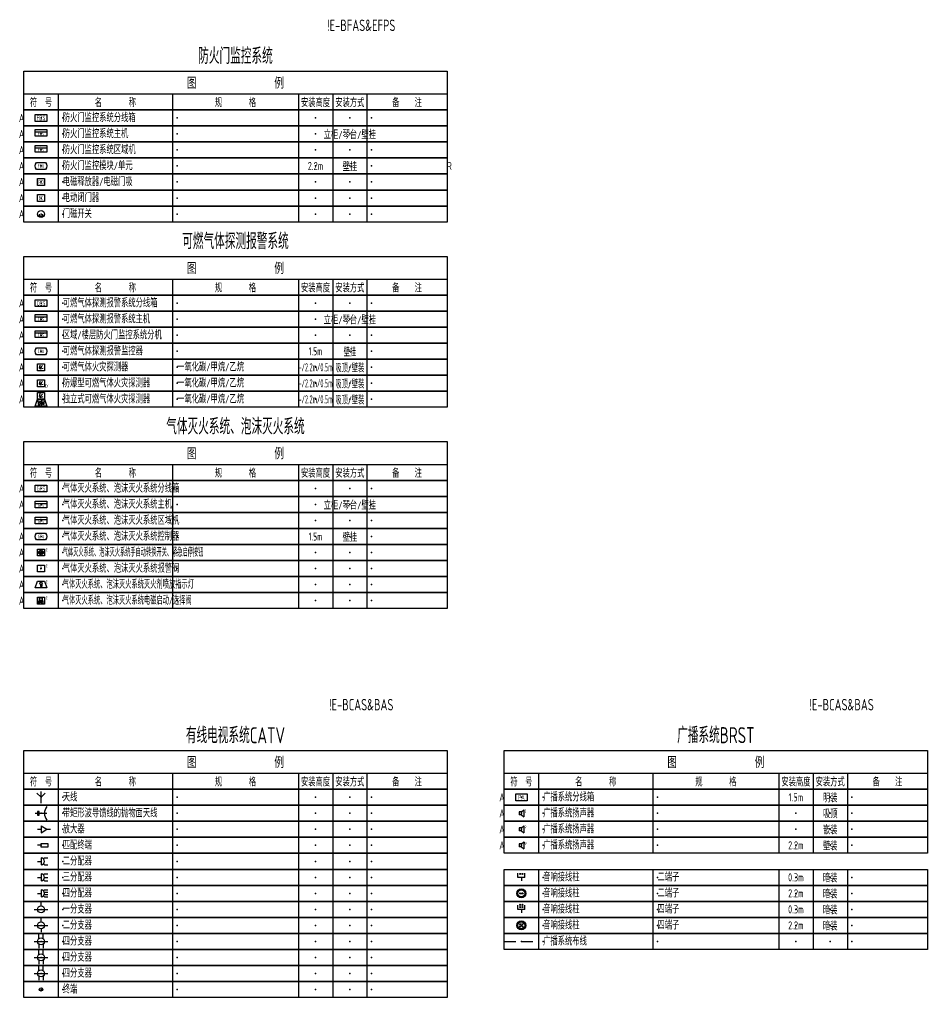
# Model space of a CAD drawing. Extents: x -337 to 273738, y -225 to 2088994.
# Drawn here: x 107274 to 146962, y 418760 to 461512 of the extents above; entities that cross this region are included whole.
import ezdxf
from ezdxf.enums import TextEntityAlignment as Align

# ---------------------------------------------------------------- set-up
doc = ezdxf.new("R2010")
doc.units = 0
doc.header["$LTSCALE"] = 1000
doc.linetypes.add('BORDER', pattern=[1.75, 0.5, -0.25, 0.5, -0.25, 0, -0.25])
doc.layers.get('0').update_dxf_attribs({"linetype": 'CONTINUOUS'})
for name, color, linetype in [('E-BRST-DEVC', 3, 'CONTINUOUS'), ('E-BRST-WIRE', 4, 'BORDER'), ('E-CATV-EQPM', 3, 'CONTINUOUS'), ('E-FAS-DEVC', 3, 'CONTINUOUS'), ('E-IAS-EQPM', 2, 'CONTINUOUS'), ('E-UNIV-DIAG', 2, 'CONTINUOUS'), ('E-UNIV-EL', 140, 'CONTINUOUS'), ('E-UNIV-NOTE', 6, 'CONTINUOUS'), ('E-VSCS-DEVC', 3, 'CONTINUOUS')]:
    doc.layers.add(name, color=color, linetype=linetype)
doc.styles.add('TH-STYLE3', font='tssdeng.shx', dxfattribs={"width": 0.65, "bigfont": 'tssdchn.shx'})

# ---------------------------------------------------------------- blocks, each defined once
blk = doc.blocks.new('E-BKTS1')
blk.add_line((0, -10), (185, -10))
at = {"linetype": 'Continuous'}
for p, q in [((15, -10), (15, -17)), ((65, -10), (65, -17)), ((120, -10), (120, -17)), ((135, -10), (135, -17)), ((150, -10), (150, -17))]:
    blk.add_line(p, q, dxfattribs=at)
blk.add_lwpolyline([(0, 0), (185, 0), (185, -17), (0, -17)], close=True)
at = {"layer": 'E-UNIV-NOTE', "style": 'TH-STYLE3', "width": 0.7}
for s, height, p in [('图                例', 5, (92.5, -5)), ('安装高度', 3.5, (127.5, -13.5)), ('安装方式', 3.5, (142.5, -13.5))]:
    blk.add_text(s, height=height, dxfattribs=at).set_placement(p, align=Align.MIDDLE)
at = {"layer": 'E-UNIV-NOTE', "linetype": 'Continuous', "style": 'TH-STYLE3', "width": 0.7}
for s, p in [('符  号', (7.5, -13.5)), ('名       称', (40, -13.5)), ('规       格', (92.5, -13.5)), ('备    注', (167.5, -13.5))]:
    blk.add_text(s, height=3.5, dxfattribs=at).set_placement(p, align=Align.MIDDLE)
blk = doc.blocks.new('E-BKTS2')
for p, q in [((0, 0), (185, 0)), ((0, -7), (0, 0)), ((185, 0), (185, -7)), ((185, -7), (0, -7))]:
    blk.add_line(p, q)
at = {"linetype": 'Continuous'}
for p, q in [((15, 0), (15, -7)), ((65, 0), (65, -7)), ((120, 0), (120, -7)), ((135, 0), (135, -7)), ((150, 0), (150, -7))]:
    blk.add_line(p, q, dxfattribs=at)
for p in [(7.5, -3.5), (17, -3.5), (67, -3.5), (127.5, -3.5), (142.5, -3.5), (152, -3.5)]:
    blk.add_point(p, dxfattribs=at)
blk = doc.blocks.new('E-BFDS010')
blk.add_lwpolyline([(-2.5, -1.5), (-2.5, 1.5), (2.5, 1.5), (2.5, -1.5)], close=True)
at = {"layer": 'E-UNIV-EL', "style": 'TH-STYLE3', "width": 0.7}
blk.add_attdef('BOX', text='', height=2, dxfattribs=at).set_placement((0, 0), align=Align.MIDDLE)
blk = doc.blocks.new('E-BFDS020')
blk.add_lwpolyline([(-2.5, -1.5), (-2.5, 1.5), (2.5, 1.5), (2.5, -1.5)], close=True)
at = {"layer": 'E-UNIV-EL'}
blk.add_line((-2.5, 0.5), (2.5, 0.5), dxfattribs=at)
at = {"layer": 'E-UNIV-EL', "style": 'TH-STYLE3', "width": 0.7}
for height, p in [(1.5, (0, -0.5)), (1, (0, 1))]:
    blk.add_attdef('F', text='', height=height, dxfattribs=at).set_placement(p, align=Align.MIDDLE)
blk = doc.blocks.new('E-BFDS021')
blk.add_lwpolyline([(-2.5, -1.5), (-2.5, 1.5), (2.5, 1.5), (2.5, -1.5)], close=True)
at = {"layer": 'E-UNIV-EL'}
blk.add_line((-2.5, 0.5), (2.5, 0.5), dxfattribs=at)
at = {"layer": 'E-UNIV-EL', "style": 'TH-STYLE3', "width": 0.7}
for height, p in [(1.5, (0, -0.5)), (1, (0, 1))]:
    blk.add_attdef('F', text='', height=height, dxfattribs=at).set_placement(p, align=Align.MIDDLE)
blk = doc.blocks.new('E-BEFPS110')
blk.add_lwpolyline([(-2, 1.5), (2, 1.5, -0.333333), (2, -1.5), (-2, -1.5, -0.333333)], format="xyb", close=True)
at = {"layer": 'E-UNIV-EL', "style": 'TH-STYLE3', "width": 0.7}
blk.add_attdef('F', text='', height=1.5, dxfattribs=at).set_placement((0, 0), align=Align.MIDDLE)
blk = doc.blocks.new('E-BFDS210')
blk.add_lwpolyline([(-1.5, -1.5), (-1.5, 1.5), (1.5, 1.5), (1.5, -1.5)], close=True)
at = {"layer": 'E-UNIV-EL', "style": 'TH-STYLE3', "width": 0.7}
blk.add_attdef('F', text='', height=1.7, dxfattribs=at).set_placement((0, 0), align=Align.MIDDLE)
blk = doc.blocks.new('E-BFDS220')
blk.add_lwpolyline([(-1.5, -1.5), (-1.5, 1.5), (1.5, 1.5), (1.5, -1.5)], close=True)
at = {"layer": 'E-UNIV-EL', "style": 'TH-STYLE3', "width": 0.7}
blk.add_attdef('F', text='', height=1.7, dxfattribs=at).set_placement((0, 0), align=Align.MIDDLE)
blk = doc.blocks.new('E-BIAS100')
blk.add_circle((0, 0), 1.5)
at = {"layer": 'E-UNIV-EL'}
blk.add_lwpolyline([(-0.81, 0), (-0.81, -0.81), (0.81, -0.81), (0.81, 0)], dxfattribs=at)
blk = doc.blocks.new('防火门监控系统')
at = {"layer": 'E-FAS-DEVC', "xscale": 100, "yscale": 100, "zscale": 100}
for name, p, values in [('E-BFDS010', (750, -2050), {'BOX': 'FDS'}), ('E-BEFPS110', (750, -4150), {'F': 'FDU'}), ('E-BFDS210', (750, -4850), {'F': 'RD'}), ('E-BFDS220', (750, -5550), {'F': 'EC'})]:
    blk.add_blockref(name, p, dxfattribs=at).add_auto_attribs(values)
at = {"layer": 'E-FAS-DEVC'}
ref = blk.add_blockref('E-BFDS020', (750, -2700), dxfattribs=dict(at, xscale=100, yscale=100, zscale=100))
ref.add_attrib('F', 'C', dxfattribs={"layer": 'E-UNIV-EL', "height": 100, "style": 'TH-STYLE3', "width": 0.7}).set_placement((750, -2600), align=Align.MIDDLE)
ref.add_attrib('F', 'FDS', dxfattribs={"layer": 'E-UNIV-EL', "height": 150, "style": 'TH-STYLE3', "width": 0.7}).set_placement((750, -2750), align=Align.MIDDLE)
ref = blk.add_blockref('E-BFDS021', (750, -3400), dxfattribs=dict(at, xscale=100, yscale=100, zscale=100))
ref.add_attrib('F', 'FDS', dxfattribs={"layer": 'E-UNIV-EL', "height": 150, "style": 'TH-STYLE3', "width": 0.7}).set_placement((750, -3450), align=Align.MIDDLE)
ref.add_attrib('F', 'Z', dxfattribs={"layer": 'E-UNIV-EL', "height": 100, "style": 'TH-STYLE3', "width": 0.7}).set_placement((750, -3300), align=Align.MIDDLE)
at = {"layer": 'E-FAS-DEVC', "xscale": 100, "yscale": 100, "zscale": 100}
blk.add_blockref('E-BIAS100', (750, -6250), dxfattribs=at)
at = {"layer": 'E-UNIV-DIAG', "xscale": 100, "yscale": 100, "zscale": 100}
for name, p in [('E-BKTS1', (0, 0)), ('E-BKTS2', (0, -1700)), ('E-BKTS2', (0, -2400)), ('E-BKTS2', (0, -3100)), ('E-BKTS2', (0, -3800)), ('E-BKTS2', (0, -4500)), ('E-BKTS2', (0, -5200)), ('E-BKTS2', (0, -5900))]:
    blk.add_blockref(name, p, dxfattribs=at)
at = {"layer": 'E-UNIV-NOTE', "style": 'TH-STYLE3', "width": 0.7}
for s, height, p in [('防火门监控系统', 700, (9250, 700)), ('A', 350, (-100, -2050)), ('立柜/琴台/壁挂', 350, (14250, -2750)), ('A', 350, (-100, -2750)), ('A', 350, (-100, -3450)), ('A', 350, (-100, -4150)), ('2.2m', 350, (12750, -4150)), ('壁挂', 350, (14250, -4150)), ('R', 350, (18600, -4150)), ('A', 350, (-100, -4850)), ('A', 350, (-100, -5550)), ('A', 350, (-100, -6250))]:
    blk.add_text(s, height=height, dxfattribs=at).set_placement(p, align=Align.MIDDLE)
for s, p in [('防火门监控系统分线箱', (1700, -2050)), ('防火门监控系统主机', (1700, -2750)), ('防火门监控系统区域机', (1700, -3450)), ('防火门监控模块/单元', (1700, -4150)), ('电磁释放器/电磁门吸', (1700, -4850)), ('电动闭门器', (1700, -5550)), ('门磁开关', (1700, -6250))]:
    blk.add_text(s, height=350, dxfattribs=at).set_placement(p, align=Align.MIDDLE_LEFT)
blk = doc.blocks.new('E-BCGS110')
blk.add_lwpolyline([(-2, 1.5), (2, 1.5, -0.333333), (2, -1.5), (-2, -1.5, -0.333333)], format="xyb", close=True)
at = {"layer": 'E-UNIV-EL', "style": 'TH-STYLE3', "width": 0.7}
blk.add_attdef('F', text='', height=1.5, dxfattribs=at).set_placement((0, 0), align=Align.MIDDLE)
blk = doc.blocks.new('E-BCGS010')
blk.add_lwpolyline([(-2.5, -1.5), (-2.5, 1.5), (2.5, 1.5), (2.5, -1.5)], close=True)
at = {"layer": 'E-UNIV-EL', "style": 'TH-STYLE3', "width": 0.7}
blk.add_attdef('BOX', text='', height=2, dxfattribs=at).set_placement((0, 0), align=Align.MIDDLE)
blk = doc.blocks.new('E-BCGS020')
blk.add_lwpolyline([(-2.5, -1.5), (-2.5, 1.5), (2.5, 1.5), (2.5, -1.5)], close=True)
at = {"layer": 'E-UNIV-EL'}
blk.add_line((-2.5, 0.5), (2.5, 0.5), dxfattribs=at)
at = {"layer": 'E-UNIV-EL', "style": 'TH-STYLE3', "width": 0.7}
for height, p in [(1.5, (0, -0.5)), (1, (0, 1))]:
    blk.add_attdef('F', text='', height=height, dxfattribs=at).set_placement(p, align=Align.MIDDLE)
blk = doc.blocks.new('E-BCGS021')
blk.add_lwpolyline([(-2.5, -1.5), (-2.5, 1.5), (2.5, 1.5), (2.5, -1.5)], close=True)
at = {"layer": 'E-UNIV-EL'}
blk.add_line((-2.5, 0.5), (2.5, 0.5), dxfattribs=at)
at = {"layer": 'E-UNIV-EL', "style": 'TH-STYLE3', "width": 0.7}
for height, p in [(1.5, (0, -0.5)), (1, (0, 1))]:
    blk.add_attdef('F', text='', height=height, dxfattribs=at).set_placement(p, align=Align.MIDDLE)
blk = doc.blocks.new('E-BCGS210')
blk.add_lwpolyline([(-1.5, -1.5), (-1.5, 1.5), (1.5, 1.5), (1.5, -1.5)], close=True)
at = {"layer": 'E-UNIV-EL'}
for p, q in [((-0.71, -0.35), (-0.35, 0.97)), ((-0.71, -0.71), (0.71, 0.71)), ((-0.35, -0.71), (0.97, -0.35))]:
    blk.add_line(p, q, dxfattribs=at)
at = {"layer": 'E-UNIV-EL', "const_width": 0.25}
blk.add_lwpolyline([(-0.62, -0.44, 1), (-0.44, -0.62, 1)], format="xyb", close=True, dxfattribs=at)
blk = doc.blocks.new('E-BCGS210-2')
blk.add_lwpolyline([(-1.5, -1.5), (-1.5, 1.5), (1.5, 1.5), (1.5, -1.5)], close=True)
at = {"layer": 'E-UNIV-EL'}
for p, q in [((-0.71, -0.35), (-0.35, 0.97)), ((-0.71, -0.71), (0.71, 0.71)), ((-0.35, -0.71), (0.97, -0.35))]:
    blk.add_line(p, q, dxfattribs=at)
at = {"layer": 'E-UNIV-EL', "const_width": 0.25}
blk.add_lwpolyline([(-0.62, -0.44, 1), (-0.44, -0.62, 1)], format="xyb", close=True, dxfattribs=at)
at = {"layer": 'E-UNIV-EL', "style": 'TH-STYLE3', "width": 0.5}
blk.add_attdef('F', text='', height=1.5, dxfattribs=at).set_placement((2.5, -1.25), align=Align.MIDDLE)
blk = doc.blocks.new('E-BCGS215')
for points in [[(-2.5, -3), (-1.5, 0), (1.5, 0), (2.5, -3)], [(-1.5, 0), (-1.5, 3), (1.5, 3), (1.5, 0)]]:
    blk.add_lwpolyline(points, close=True)
at = {"layer": 'E-UNIV-EL'}
for p, q in [((-0.71, 1.15), (-0.35, 2.47)), ((-0.71, 0.79), (0.71, 2.21)), ((-0.35, 0.79), (0.97, 1.15)), ((0, 0), (0, -3)), ((-1.56, -0.5), (-0.24, -0.9)), ((-1.1, -1.5), (-1.56, -0.5)), ((-0.5, -1.5), (-1.3, -1.5)), ((-1.3, -1.5), (-1.3, -2.3)), ((-1.3, -2.3), (-0.5, -2.3)), ((-0.7, -1.5), (-0.24, -0.9)), ((-0.5, -1.5), (-0.5, -2.3)), ((0.6, -1.4), (0.6, -2.3)), ((1.2, -2.3), (0.6, -2.3)), ((1.2, -1.4), (1.2, -2.3))]:
    blk.add_line(p, q, dxfattribs=at)
at = {"layer": 'E-UNIV-EL', "const_width": 0.25}
blk.add_lwpolyline([(-0.62, 1.06, 1), (-0.44, 0.88, 1)], format="xyb", close=True, dxfattribs=at)
at = {"layer": 'E-UNIV-EL'}
blk.add_circle((0.9, -1), 0.5, dxfattribs=at)
blk = doc.blocks.new('可燃气体探测报警系统')
at = {"layer": 'E-FAS-DEVC', "xscale": 100, "yscale": 100, "zscale": 100}
for name, p, values in [('E-BCGS010', (750, -2050), {'BOX': 'CGS'}), ('E-BCGS110', (750, -4150), {'F': 'CGU'}), ('E-BCGS210-2', (750, -5550), {'F': 'EX'})]:
    blk.add_blockref(name, p, dxfattribs=at).add_auto_attribs(values)
at = {"layer": 'E-FAS-DEVC'}
ref = blk.add_blockref('E-BCGS020', (750, -2700), dxfattribs=dict(at, xscale=100, yscale=100, zscale=100))
ref.add_attrib('F', 'CGS', dxfattribs={"layer": 'E-UNIV-EL', "height": 150, "style": 'TH-STYLE3', "width": 0.7}).set_placement((750, -2750), align=Align.MIDDLE)
ref.add_attrib('F', 'C', dxfattribs={"layer": 'E-UNIV-EL', "height": 100, "style": 'TH-STYLE3', "width": 0.7}).set_placement((750, -2600), align=Align.MIDDLE)
ref = blk.add_blockref('E-BCGS021', (750, -3400), dxfattribs=dict(at, xscale=100, yscale=100, zscale=100))
ref.add_attrib('F', 'Z', dxfattribs={"layer": 'E-UNIV-EL', "height": 100, "style": 'TH-STYLE3', "width": 0.7}).set_placement((750, -3300), align=Align.MIDDLE)
ref.add_attrib('F', 'CGS', dxfattribs={"layer": 'E-UNIV-EL', "height": 150, "style": 'TH-STYLE3', "width": 0.7}).set_placement((750, -3450), align=Align.MIDDLE)
at = {"layer": 'E-FAS-DEVC', "xscale": 100, "yscale": 100, "zscale": 100}
for name, p in [('E-BCGS210', (750, -4850)), ('E-BCGS215', (750, -6250))]:
    blk.add_blockref(name, p, dxfattribs=at)
at = {"layer": 'E-UNIV-DIAG', "xscale": 100, "yscale": 100, "zscale": 100}
for name, p in [('E-BKTS1', (0, 0)), ('E-BKTS2', (0, -1700)), ('E-BKTS2', (0, -2400)), ('E-BKTS2', (0, -3100)), ('E-BKTS2', (0, -3800)), ('E-BKTS2', (0, -4500)), ('E-BKTS2', (0, -5200)), ('E-BKTS2', (0, -5900))]:
    blk.add_blockref(name, p, dxfattribs=at)
at = {"layer": 'E-UNIV-NOTE', "style": 'TH-STYLE3', "width": 0.7}
for s, height, p in [('可燃气体探测报警系统', 700, (9250, 700)), ('A', 350, (-100, -2050)), ('立柜/琴台/壁挂', 350, (14250, -2750)), ('A', 350, (-100, -2750)), ('A', 350, (-100, -3450)), ('A', 350, (-100, -4150)), ('A', 350, (-100, -4850)), ('A', 350, (-100, -5550)), ('A', 350, (-100, -6250))]:
    blk.add_text(s, height=height, dxfattribs=at).set_placement(p, align=Align.MIDDLE)
for s, p in [('可燃气体探测报警系统分线箱', (1700, -2050)), ('可燃气体探测报警系统主机', (1700, -2750)), ('区域/楼层防火门监控系统分机', (1700, -3450)), ('可燃气体探测报警监控器', (1700, -4150)), ('可燃气体火灾探测器', (1700, -4850)), ('防爆型可燃气体火灾探测器', (1700, -5550)), ('独立式可燃气体火灾探测器', (1700, -6250))]:
    blk.add_text(s, height=350, dxfattribs=at).set_placement(p, align=Align.MIDDLE_LEFT)
at = {"layer": 'E-UNIV-NOTE', "linetype": 'Continuous', "style": 'TH-STYLE3'}
for s, width, p in [('1.5m', 0.6, (12750, -4150)), ('壁挂', 0.6, (14250, -4150)), ('-/2.2m/0.5m', 0.5, (12750, -4850)), ('吸顶/壁装', 0.6, (14250, -4850)), ('-/2.2m/0.5m', 0.5, (12750, -5550)), ('吸顶/壁装', 0.6, (14250, -5550)), ('-/2.2m/0.5m', 0.5, (12750, -6250)), ('吸顶/壁装', 0.6, (14250, -6250))]:
    blk.add_text(s, height=350, dxfattribs=dict(at, width=width)).set_placement(p, align=Align.MIDDLE)
at = {"layer": 'E-UNIV-NOTE', "linetype": 'Continuous', "style": 'TH-STYLE3', "width": 0.7}
for p in [(6700, -4850), (6700, -5550), (6700, -6250)]:
    blk.add_text('一氧化碳/甲烷/乙烷', height=350, dxfattribs=at).set_placement(p, align=Align.MIDDLE_LEFT)
blk = doc.blocks.new('E-BGFS110')
blk.add_lwpolyline([(-2, 1.5), (2, 1.5, -0.333333), (2, -1.5), (-2, -1.5, -0.333333)], format="xyb", close=True)
at = {"layer": 'E-UNIV-EL', "style": 'TH-STYLE3', "width": 0.7}
blk.add_attdef('F', text='', height=1.5, dxfattribs=at).set_placement((0, 0), align=Align.MIDDLE)
blk = doc.blocks.new('E-BGFS410')
blk.add_lwpolyline([(-1.5, -1.5), (-1.5, 1.5), (1.5, 1.5), (1.5, -1.5)], close=True)
at = {"layer": 'E-UNIV-EL'}
for p, q in [((-0.65, 1.3), (0.65, 1.3)), ((-0.65, 0), (-0.65, 1.3)), ((-0.65, 0), (0.65, 0)), ((0, 0), (0, -0.7)), ((0.65, 0), (0.65, 1.3))]:
    blk.add_line(p, q, dxfattribs=at)
blk.add_lwpolyline([(1, -1.28), (1, -0.12), (-1, -1.28), (-1, -0.12)], close=True, dxfattribs=at)
at = {"layer": 'E-UNIV-EL', "style": 'TH-STYLE3'}
for height, width, p in [(1, 0.7, (0, 0.65)), (1.5, 0.5, (2.5, 1.25))]:
    blk.add_attdef('F', text='', height=height, dxfattribs=dict(at, width=width)).set_placement(p, align=Align.MIDDLE)
blk = doc.blocks.new('E-BGFS220')
blk.add_lwpolyline([(-1.5, -1.5), (-1.5, 1.5), (1.5, 1.5), (1.5, -1.5)], close=True)
at = {"layer": 'E-UNIV-EL', "style": 'TH-STYLE3'}
for height, width, p in [(1.7, 0.7, (0, 0)), (1.5, 0.5, (2.5, 1.25))]:
    blk.add_attdef('F', text='', height=height, dxfattribs=dict(at, width=width)).set_placement(p, align=Align.MIDDLE)
blk = doc.blocks.new('E-BGFS210')
blk.add_lwpolyline([(-1.5, -1.5), (-1.5, 1.5), (1.5, 1.5), (1.5, -1.5)], close=True)
at = {"layer": 'E-UNIV-EL'}
blk.add_line((0, 0.625), (0, -0.625), dxfattribs=at)
for radius in [1, 0.5]:
    blk.add_circle((0, 0), radius, dxfattribs=at)
at = {"layer": 'E-UNIV-EL', "style": 'TH-STYLE3', "width": 0.5}
blk.add_attdef('F', text='', height=1.5, dxfattribs=at).set_placement((2.5, 1.25), align=Align.MIDDLE)
blk = doc.blocks.new('E-BGFS310')
blk.add_lwpolyline([(-2.5, -1.5), (-1.5, 1.5), (1.5, 1.5), (2.5, -1.5)], close=True)
at = {"layer": 'E-UNIV-EL'}
for p, q in [((-0.3, 0.1), (-0.3, -0.8)), ((0.3, 0.1), (0.3, -0.8)), ((0.3, -0.8), (-0.3, -0.8))]:
    blk.add_line(p, q, dxfattribs=at)
blk.add_circle((0, 0.5), 0.5, dxfattribs=at)
at = {"layer": 'E-UNIV-EL', "style": 'TH-STYLE3', "width": 0.5}
blk.add_attdef('F', text='', height=1.5, dxfattribs=at).set_placement((2.5, 1.25), align=Align.MIDDLE)
blk = doc.blocks.new('E-BGFS010')
blk.add_lwpolyline([(-2.5, -1.5), (-2.5, 1.5), (2.5, 1.5), (2.5, -1.5)], close=True)
at = {"layer": 'E-UNIV-EL', "style": 'TH-STYLE3', "width": 0.7}
blk.add_attdef('BOX', text='', height=2, dxfattribs=at).set_placement((0, 0), align=Align.MIDDLE)
blk = doc.blocks.new('E-BGFS020')
blk.add_lwpolyline([(-2.5, -1.5), (-2.5, 1.5), (2.5, 1.5), (2.5, -1.5)], close=True)
at = {"layer": 'E-UNIV-EL'}
blk.add_line((-2.5, 0.5), (2.5, 0.5), dxfattribs=at)
at = {"layer": 'E-UNIV-EL', "style": 'TH-STYLE3', "width": 0.7}
for height, p in [(1.5, (0, -0.5)), (1, (0, 1))]:
    blk.add_attdef('F', text='', height=height, dxfattribs=at).set_placement(p, align=Align.MIDDLE)
blk = doc.blocks.new('E-BGFS021')
blk.add_lwpolyline([(-2.5, -1.5), (-2.5, 1.5), (2.5, 1.5), (2.5, -1.5)], close=True)
at = {"layer": 'E-UNIV-EL'}
blk.add_line((-2.5, 0.5), (2.5, 0.5), dxfattribs=at)
at = {"layer": 'E-UNIV-EL', "style": 'TH-STYLE3', "width": 0.7}
for height, p in [(1.5, (0, -0.5)), (1, (0, 1))]:
    blk.add_attdef('F', text='', height=height, dxfattribs=at).set_placement(p, align=Align.MIDDLE)
blk = doc.blocks.new('气体、泡沫灭火系统')
at = {"layer": 'E-FAS-DEVC', "xscale": 100, "yscale": 100, "zscale": 100}
for name, p, values in [('E-BGFS010', (750, -2050), {'BOX': 'GFS'}), ('E-BGFS110', (750, -4150), {'F': 'GFU'}), ('E-BGFS210', (750, -4850), {'F': 'G'}), ('E-BGFS310', (750, -6250), {'F': 'G'})]:
    blk.add_blockref(name, p, dxfattribs=at).add_auto_attribs(values)
at = {"layer": 'E-FAS-DEVC'}
ref = blk.add_blockref('E-BGFS020', (750, -2750), dxfattribs=dict(at, xscale=100, yscale=100, zscale=100))
ref.add_attrib('F', 'GFS', dxfattribs={"layer": 'E-UNIV-EL', "height": 150, "style": 'TH-STYLE3', "width": 0.7}).set_placement((750, -2800), align=Align.MIDDLE)
ref.add_attrib('F', 'C', dxfattribs={"layer": 'E-UNIV-EL', "height": 100, "style": 'TH-STYLE3', "width": 0.7}).set_placement((750, -2650), align=Align.MIDDLE)
ref = blk.add_blockref('E-BGFS021', (750, -3450), dxfattribs=dict(at, xscale=100, yscale=100, zscale=100))
ref.add_attrib('F', 'Z', dxfattribs={"layer": 'E-UNIV-EL', "height": 100, "style": 'TH-STYLE3', "width": 0.7}).set_placement((750, -3350), align=Align.MIDDLE)
ref.add_attrib('F', 'GFS', dxfattribs={"layer": 'E-UNIV-EL', "height": 150, "style": 'TH-STYLE3', "width": 0.7}).set_placement((750, -3500), align=Align.MIDDLE)
ref = blk.add_blockref('E-BGFS220', (750, -5550), dxfattribs=dict(at, xscale=100, yscale=100, zscale=100))
ref.add_attrib('F', 'G', dxfattribs={"layer": 'E-UNIV-EL', "height": 150, "style": 'TH-STYLE3', "width": 0.5}).set_placement((1000, -5425), align=Align.MIDDLE)
ref.add_attrib('F', 'P', dxfattribs={"layer": 'E-UNIV-EL', "height": 170, "style": 'TH-STYLE3', "width": 0.7}).set_placement((750, -5550), align=Align.MIDDLE)
ref = blk.add_blockref('E-BGFS410', (750, -6950), dxfattribs=dict(at, xscale=100, yscale=100, zscale=100))
ref.add_attrib('F', 'M', dxfattribs={"layer": 'E-UNIV-EL', "height": 100, "style": 'TH-STYLE3', "width": 0.7}).set_placement((750, -6885), align=Align.MIDDLE)
ref.add_attrib('F', 'G', dxfattribs={"layer": 'E-UNIV-EL', "height": 150, "style": 'TH-STYLE3', "width": 0.5}).set_placement((1000, -6825), align=Align.MIDDLE)
at = {"layer": 'E-UNIV-DIAG', "xscale": 100, "yscale": 100, "zscale": 100}
for name, p in [('E-BKTS1', (0, 0)), ('E-BKTS2', (0, -1700)), ('E-BKTS2', (0, -2400)), ('E-BKTS2', (0, -3100)), ('E-BKTS2', (0, -3800)), ('E-BKTS2', (0, -4500)), ('E-BKTS2', (0, -5200)), ('E-BKTS2', (0, -5900)), ('E-BKTS2', (0, -6600))]:
    blk.add_blockref(name, p, dxfattribs=at)
at = {"layer": 'E-UNIV-NOTE', "style": 'TH-STYLE3', "width": 0.7}
for s, height, p in [('气体灭火系统、泡沫灭火系统', 700, (9250, 700)), ('A', 350, (-100, -2050)), ('立柜/琴台/壁挂', 350, (14250, -2750)), ('A', 350, (-100, -2750)), ('A', 350, (-100, -3450)), ('A', 350, (-100, -4150)), ('壁挂', 350, (14250, -4150)), ('A', 350, (-100, -4850)), ('A', 350, (-100, -5550)), ('A', 350, (-100, -6250)), ('A', 350, (-100, -6950))]:
    blk.add_text(s, height=height, dxfattribs=at).set_placement(p, align=Align.MIDDLE)
at = {"layer": 'E-UNIV-NOTE', "style": 'TH-STYLE3'}
for s, width, p in [('气体灭火系统、泡沫灭火系统分线箱', 0.7, (1700, -2050)), ('气体灭火系统、泡沫灭火系统主机', 0.7, (1700, -2750)), ('气体灭火系统、泡沫灭火系统区域机', 0.7, (1700, -3450)), ('气体灭火系统、泡沫灭火系统控制器', 0.7, (1700, -4150)), ('气体灭火系统、泡沫灭火系统手自动转换开关、紧急启停按钮', 0.5, (1700, -4850)), ('气体灭火系统、泡沫灭火系统报警阀', 0.7, (1700, -5550)), ('气体灭火系统、泡沫灭火系统灭火剂喷放指示灯', 0.6, (1700, -6250)), ('气体灭火系统、泡沫灭火系统电磁启动/选择阀', 0.6, (1700, -6950))]:
    blk.add_text(s, height=350, dxfattribs=dict(at, width=width)).set_placement(p, align=Align.MIDDLE_LEFT)
at = {"layer": 'E-UNIV-NOTE', "linetype": 'Continuous', "style": 'TH-STYLE3', "width": 0.6}
blk.add_text('1.5m', height=350, dxfattribs=at).set_placement((12750, -4150), align=Align.MIDDLE)
blk = doc.blocks.new('E-BCATV011')
for p, q in [((0, 0), (-1.77, 1.77)), ((0, -2.5), (0, 2.5)), ((0, 0), (1.77, 1.77))]:
    blk.add_line(p, q)
blk = doc.blocks.new('E-BCATV012')
blk.add_line((-2.5, 0), (2.5, 0))
blk.add_lwpolyline([(-1.5, -0.75), (-0.75, -0.75), (-0.75, 0.75), (-1.5, 0.75)], close=True)
blk.add_arc((6.5, 0), 5, 143.1301, 216.8699)
blk = doc.blocks.new('E-BCATV021')
for p, q in [((-1.5, 0), (0, 0)), ((0, 1.5), (0, -1.5)), ((0, 1.5), (2.6, 0)), ((0, -1.5), (2.6, 0)), ((2.6, 0), (4.1, 0))]:
    blk.add_line(p, q)
blk = doc.blocks.new('E-BCATV029')
blk.add_line((0, 0), (-1.5, 0))
blk.add_lwpolyline([(0, -0.75), (0, 0.75), (3, 0.75), (3, -0.75)], close=True)
blk = doc.blocks.new('E-BCATV032')
for p, q in [((-1.5, 0), (0, 0)), ((0, 1.5), (0, -1.5)), ((1.06, 1.06), (1.5, 1.5)), ((1.5, 1.5), (3, 1.5)), ((1.06, -1.06), (1.5, -1.5)), ((1.5, -1.5), (3, -1.5))]:
    blk.add_line(p, q)
blk.add_arc((0, 0), 1.5, 270, 90)
blk = doc.blocks.new('E-BCATV033')
for p, q in [((-1.5, 0), (0, 0)), ((0, 1.5), (0, -1.5)), ((1.06, 1.06), (1.5, 1.5)), ((1.5, 1.5), (3, 1.5)), ((1.5, 0), (3, 0)), ((1.06, -1.06), (1.5, -1.5)), ((1.5, -1.5), (3, -1.5))]:
    blk.add_line(p, q)
blk.add_arc((0, 0), 1.5, 270, 90)
blk = doc.blocks.new('E-BCATV034')
for p, q in [((-1.5, 0), (0, 0)), ((0, 1.5), (0, -1.5)), ((1.06, 1.06), (1.5, 1.5)), ((1.45, 0.39), (1.87, 0.5)), ((1.5, 1.5), (3, 1.5)), ((1.87, 0.5), (3, 0.5)), ((1.06, -1.06), (1.5, -1.5)), ((1.45, -0.39), (1.87, -0.5)), ((1.5, -1.5), (3, -1.5)), ((1.87, -0.5), (3, -0.5))]:
    blk.add_line(p, q)
blk.add_arc((0, 0), 1.5, 270, 90)
blk = doc.blocks.new('E-BCATV041')
for p, q in [((-3, 0), (3, 0)), ((0, 1.5), (0, 3))]:
    blk.add_line(p, q)
blk.add_circle((0, 0), 1.5)
blk = doc.blocks.new('E-BCATV042')
for p, q in [((-3, 0), (3, 0)), ((0, 1.5), (0, 3)), ((0, -1.5), (0, -3))]:
    blk.add_line(p, q)
blk.add_circle((0, 0), 1.5)
blk = doc.blocks.new('E-BCATV044')
for p, q in [((-3, 0), (3, 0)), ((-1, 1.12), (-1, 3)), ((1, 1.12), (1, 3)), ((-1, -1.12), (-1, -3)), ((1, -1.12), (1, -3))]:
    blk.add_line(p, q)
blk.add_circle((0, 0), 1.5)
blk = doc.blocks.new('E-BCATV100')
blk.add_circle((0, 0), 0.75)
blk = doc.blocks.new('有线电视系统二')
at = {"layer": 'E-CATV-EQPM', "xscale": 100, "yscale": 100, "zscale": 100}
for name, p in [('E-BCATV011', (750, -2050)), ('E-BCATV012', (750, -2750)), ('E-BCATV021', (750, -3450)), ('E-BCATV029', (750, -4150)), ('E-BCATV032', (750, -4850)), ('E-BCATV033', (750, -5550)), ('E-BCATV034', (750, -6250)), ('E-BCATV041', (750, -6950)), ('E-BCATV042', (750, -7650)), ('E-BCATV044', (750, -8350)), ('E-BCATV044', (750, -9050)), ('E-BCATV044', (750, -9750))]:
    blk.add_blockref(name, p, dxfattribs=at)
at = {"layer": 'E-IAS-EQPM', "xscale": 100, "yscale": 100, "zscale": 100}
blk.add_blockref('E-BCATV100', (750, -10450), dxfattribs=at)
at = {"layer": 'E-UNIV-DIAG', "xscale": 100, "yscale": 100, "zscale": 100}
for name, p in [('E-BKTS1', (0, 0)), ('E-BKTS2', (0, -1700)), ('E-BKTS2', (0, -2400)), ('E-BKTS2', (0, -3100)), ('E-BKTS2', (0, -3800)), ('E-BKTS2', (0, -4500)), ('E-BKTS2', (0, -5200)), ('E-BKTS2', (0, -5900)), ('E-BKTS2', (0, -6600)), ('E-BKTS2', (0, -7300)), ('E-BKTS2', (0, -8000)), ('E-BKTS2', (0, -8700)), ('E-BKTS2', (0, -9400)), ('E-BKTS2', (0, -10100))]:
    blk.add_blockref(name, p, dxfattribs=at)
at = {"layer": 'E-UNIV-NOTE', "style": 'TH-STYLE3', "width": 0.7}
blk.add_text('有线电视系统CATV', height=700, dxfattribs=at).set_placement((9250, 700), align=Align.MIDDLE)
at = {"layer": 'E-UNIV-NOTE', "linetype": 'Continuous', "style": 'TH-STYLE3', "width": 0.7}
for s, p in [('天线', (1700, -2050)), ('带矩形波导馈线的抛物面天线', (1700, -2750)), ('放大器', (1700, -3450)), ('匹配终端', (1700, -4150)), ('二分配器', (1700, -4850)), ('三分配器', (1700, -5550)), ('四分配器', (1700, -6250)), ('一分支器', (1700, -6950)), ('二分支器', (1700, -7650)), ('四分支器', (1700, -8350)), ('四分支器', (1700, -9050)), ('四分支器', (1700, -9750)), ('终端', (1700, -10450))]:
    blk.add_text(s, height=350, dxfattribs=at).set_placement(p, align=Align.MIDDLE_LEFT)
blk = doc.blocks.new('E-BBT30')
for p, q in [((-1.5, 1.5), (-1.5, 3.3)), ((1.5, 1.5), (-1.5, 1.5)), ((0, 1.5), (0, 0)), ((1.5, 1.5), (1.5, 3.3))]:
    blk.add_line(p, q)
for centre in [(-0.5, 3), (0.5, 3)]:
    blk.add_circle(centre, 0.25)
blk = doc.blocks.new('E-BBT31-1')
for centre, radius in [((0, 0), 2), ((-0.5, 0), 0.25), ((0.5, 0), 0.25)]:
    blk.add_circle(centre, radius)
at = {"layer": 'E-UNIV-EL'}
blk.add_circle((0, 0), 1.5, dxfattribs=at)
blk = doc.blocks.new('E-BBT40')
for p, q in [((-1.5, 1.5), (-1.5, 3.3)), ((1.5, 1.5), (-1.5, 1.5)), ((0, 1.5), (0, 0)), ((1.5, 1.5), (1.5, 3.3))]:
    blk.add_line(p, q)
for centre in [(-0.5, 3.5), (-0.5, 2.5), (0.5, 3.5), (0.5, 2.5)]:
    blk.add_circle(centre, 0.25)
blk = doc.blocks.new('E-BBT41-1')
for centre, radius in [((0, 0), 2), ((-0.5, 0.5), 0.25), ((0.5, 0.5), 0.25), ((-0.5, -0.5), 0.25), ((0.5, -0.5), 0.25)]:
    blk.add_circle(centre, radius)
at = {"layer": 'E-UNIV-EL'}
blk.add_circle((0, 0), 1.5, dxfattribs=at)
blk = doc.blocks.new('E-BBT10-1')
for p, q in [((0, 0.62), (-1, 0.62)), ((-1, 0.62), (-1, -0.62)), ((0, 0.62), (1, 1.5)), ((0, -0.62), (0, 0.62)), ((1, 1.5), (1, -1.5)), ((0, -0.62), (-1, -0.62)), ((0, -0.62), (1, -1.5))]:
    blk.add_line(p, q)
at = {"layer": 'E-UNIV-EL', "style": 'TH-STYLE3', "width": 0.5}
blk.add_attdef('F', text='', height=1.5, dxfattribs=at).set_placement((1.5, 1), align=Align.MIDDLE)
blk = doc.blocks.new('E-BBT10-2')
for p, q in [((0, 0.62), (-1, 0.62)), ((-1, 0.62), (-1, -0.63)), ((0, 0.62), (1, 1.5)), ((0, -0.63), (0, 0.62)), ((1, 1.5), (1, -1.5)), ((0, -0.63), (-1, -0.63)), ((0, -0.63), (1, -1.5))]:
    blk.add_line(p, q)
at = {"layer": 'E-UNIV-EL', "style": 'TH-STYLE3', "width": 0.5}
blk.add_attdef('F', text='', height=1.5, dxfattribs=at).set_placement((1.5, 1), align=Align.MIDDLE)
blk = doc.blocks.new('E-BBT10-3')
for p, q in [((0, 0.62), (-1, 0.62)), ((-1, 0.62), (-1, -0.62)), ((0, 0.62), (1, 1.5)), ((0, -0.62), (0, 0.62)), ((1, 1.5), (1, -1.5)), ((0, -0.62), (-1, -0.62)), ((0, -0.62), (1, -1.5))]:
    blk.add_line(p, q)
at = {"layer": 'E-UNIV-EL', "style": 'TH-STYLE3', "width": 0.5}
blk.add_attdef('F', text='', height=1.5, dxfattribs=at).set_placement((1.5, 1), align=Align.MIDDLE)
blk = doc.blocks.new('E-BBT01')
blk.add_lwpolyline([(-2.5, -1.5), (-2.5, 1.5), (2.5, 1.5), (2.5, -1.5)], close=True)
at = {"layer": 'E-UNIV-EL', "style": 'TH-STYLE3', "width": 0.7}
blk.add_attdef('BOX', text='', height=2, dxfattribs=at).set_placement((0, 0), align=Align.MIDDLE)
blk = doc.blocks.new('广播系统')
at = {"layer": 'E-BRST-WIRE'}
blk.add_line((0, -8350), (1500, -8350), dxfattribs=at)
at = {"layer": 'E-BRST-DEVC'}
ref = blk.add_blockref('E-BBT10-1', (750, -2750), dxfattribs=dict(at, xscale=100, yscale=100, zscale=100))
ref.add_attrib('F', 'C', dxfattribs={"layer": 'E-UNIV-EL', "height": 150, "style": 'TH-STYLE3', "width": 0.5}).set_placement((930, -2655), align=Align.MIDDLE)
ref = blk.add_blockref('E-BBT10-2', (750, -3450), dxfattribs=dict(at, xscale=100, yscale=100, zscale=100))
ref.add_attrib('F', 'R', dxfattribs={"layer": 'E-UNIV-EL', "height": 150, "style": 'TH-STYLE3', "width": 0.5}).set_placement((930, -3355), align=Align.MIDDLE)
ref = blk.add_blockref('E-BBT10-3', (750, -4150), dxfattribs=dict(at, xscale=100, yscale=100, zscale=100))
ref.add_attrib('F', 'W', dxfattribs={"layer": 'E-UNIV-EL', "height": 150, "style": 'TH-STYLE3', "width": 0.5}).set_placement((930, -4055), align=Align.MIDDLE)
at = {"layer": 'E-BRST-DEVC', "xscale": 100, "yscale": 100, "zscale": 100}
for name, p in [('E-BBT30', (750, -5700)), ('E-BBT31-1', (750, -6250)), ('E-BBT40', (750, -7100)), ('E-BBT41-1', (750, -7650))]:
    blk.add_blockref(name, p, dxfattribs=at)
at = {"layer": 'E-UNIV-DIAG', "xscale": 100, "yscale": 100, "zscale": 100}
for name, p in [('E-BKTS1', (0, 0)), ('E-BKTS2', (0, -1700)), ('E-BKTS2', (0, -2400)), ('E-BKTS2', (0, -3100)), ('E-BKTS2', (0, -3800)), ('E-BKTS2', (0, -5200)), ('E-BKTS2', (0, -5900)), ('E-BKTS2', (0, -6600)), ('E-BKTS2', (0, -7300)), ('E-BKTS2', (0, -8000))]:
    blk.add_blockref(name, p, dxfattribs=at)
at = {"layer": 'E-VSCS-DEVC', "xscale": 100, "yscale": 100, "zscale": 100}
blk.add_blockref('E-BBT01', (750, -2050), dxfattribs=at).add_auto_attribs({'BOX': 'PA'})
at = {"layer": 'E-UNIV-NOTE', "style": 'TH-STYLE3', "width": 0.7}
for s, height, p in [('广播系统BRST', 700, (9250, 700)), ('A', 350, (-100, -2050)), ('1.5m', 350, (12750, -2050)), ('明装', 350, (14250, -2050)), ('A', 350, (-100, -2750)), ('吸顶', 350, (14250, -2750)), ('A', 350, (-100, -3450)), ('嵌装', 350, (14250, -3450)), ('A', 350, (-100, -4150)), ('0.3m', 350, (12750, -5550)), ('暗装', 350, (14250, -5550)), ('2.2m', 350, (12750, -6250)), ('暗装', 350, (14250, -6250)), ('0.3m', 350, (12750, -6950)), ('暗装', 350, (14250, -6950)), ('2.2m', 350, (12750, -7650)), ('暗装', 350, (14250, -7650))]:
    blk.add_text(s, height=height, dxfattribs=at).set_placement(p, align=Align.MIDDLE)
at = {"layer": 'E-UNIV-NOTE', "linetype": 'Continuous', "style": 'TH-STYLE3', "width": 0.7}
for s, p in [('广播系统分线箱', (1700, -2050)), ('广播系统布线', (1700, -8350))]:
    blk.add_text(s, height=350, dxfattribs=at).set_placement(p, align=Align.MIDDLE_LEFT)
at = {"layer": 'E-UNIV-NOTE', "style": 'TH-STYLE3', "width": 0.7}
for s, p in [('广播系统扬声器', (1700, -2750)), ('广播系统扬声器', (1700, -3450)), ('广播系统扬声器', (1700, -4150)), ('音响接线柱', (1700, -5550)), ('二端子', (6700, -5550)), ('音响接线柱', (1700, -6250)), ('二端子', (6700, -6250)), ('音响接线柱', (1700, -6950)), ('四端子', (6700, -6950)), ('音响接线柱', (1700, -7650)), ('四端子', (6700, -7650))]:
    blk.add_text(s, height=350, dxfattribs=at).set_placement(p, align=Align.MIDDLE_LEFT)
at = {"layer": 'E-UNIV-NOTE', "linetype": 'Continuous', "style": 'TH-STYLE3', "width": 0.7}
for s, p in [('2.2m', (12750, -4150)), ('壁装', (14250, -4150))]:
    blk.add_text(s, height=350, dxfattribs=at).set_placement(p, align=Align.MIDDLE)

msp = doc.modelspace()

# ---------------------------------------------------------------- block references
for name, p in [('防火门监控系统', (107462, 459260)), ('可燃气体探测报警系统', (107462, 451160)), ('气体、泡沫灭火系统', (107462, 443060)), ('有线电视系统二', (107462, 429560)), ('广播系统', (128462, 429560))]:
    msp.add_blockref(name, p)

# ---------------------------------------------------------------- texts
at = {"layer": 'E-UNIV-NOTE', "style": 'TH-STYLE3', "width": 0.7}
for s, p in [('!E-BFAS&EFPS', (122212, 461260)), ('!E-BCAS&BAS', (122212, 431560)), ('!E-BCAS&BAS', (143212, 431560))]:
    msp.add_text(s, height=500, dxfattribs=at).set_placement(p, align=Align.MIDDLE)

doc.saveas('drawing.dxf')
